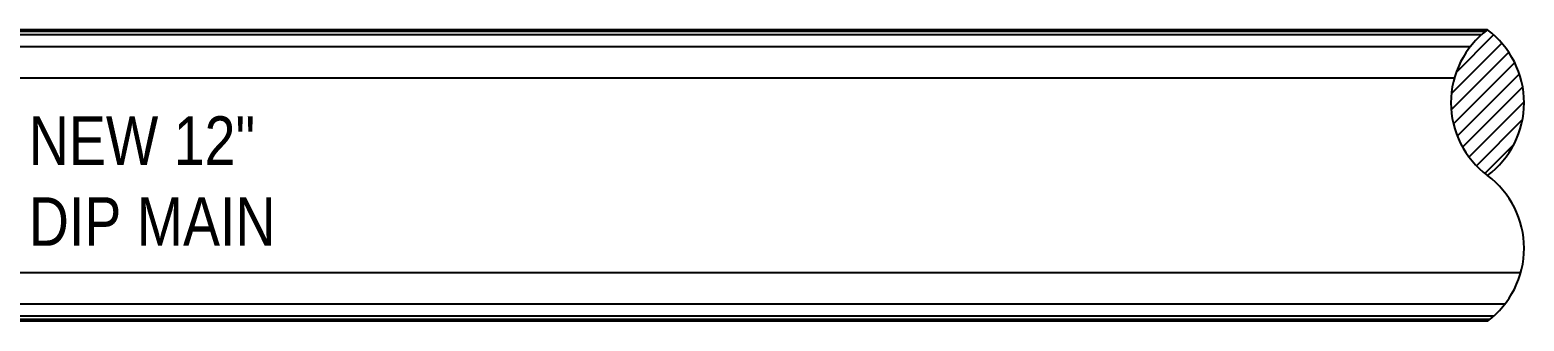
# Model space of a CAD drawing. Header units: inches. Extents: x 0 to 4744, y 0 to 4696.
# Drawn here: x 2276.8 to 2338.5, y 4476.4 to 4488.4 of the extents above; entities that cross this region are included whole.
import ezdxf

# ---------------------------------------------------------------- set-up
doc = ezdxf.new("R2010")
doc.units = ezdxf.units.IN
doc.header["$LTSCALE"] = 0.2
doc.header["$MEASUREMENT"] = 0
doc.layers.add('G-ANNO', color=122, linetype='Continuous', lineweight=20)
doc.styles.get("Standard").update_dxf_attribs({"font": 'ARIALN.TTF'})

msp = doc.modelspace()

# ---------------------------------------------------------------- hatches: boundary and pattern name
h = msp.add_hatch()
h.set_pattern_fill('ANSI31', color=256, scale=3.781419, angle=360)
h.set_pattern_definition([(45, (1661.7898, 7719.96233), (-0.33423339, 0.33423339), [])])
h.paths.add_polyline_path([(2336.97771, 4482.42214, 0.50375448), (2336.97771, 4488.42214, 0.50375448)])

# ---------------------------------------------------------------- linework, layer by layer
for p, q in [((2336.97771, 4488.42214), (2241.13917, 4488.42214)), ((2336.89925, 4488.36241), (2241.13917, 4488.36241)), ((2336.72445, 4488.21684), (2241.13917, 4488.21684)), ((2336.26411, 4487.72854), (2242.29729, 4487.72854)), ((2335.60634, 4486.43454), (2241.13917, 4486.43454)), ((2338.34908, 4478.40975), (2241.13917, 4478.40975)), ((2337.23098, 4476.62745), (2241.13917, 4476.62745)), ((2337.69132, 4477.11574), (2242.28799, 4477.11574)), ((2337.05617, 4476.48188), (2241.13917, 4476.48188)), ((2336.97771, 4476.42214), (2241.13917, 4476.42214))]:
    msp.add_line(p, q)
for centre, start, end in [((2339.19972, 4485.42214), 126.526229, 233.473771), ((2334.7557, 4485.42214), 306.526229, 53.473771), ((2334.7557, 4479.42214), 306.526229, 53.473771)]:
    msp.add_arc(centre, 3.73327, start, end)

# ---------------------------------------------------------------- texts
at = {"layer": 'G-ANNO', "insert": (2276.7687, 4479.5253), "char_height": 2, "attachment_point": 7}
msp.add_mtext_dynamic_manual_height_columns('\\pxql;NEW {\\C2;12"\\PDIP} MAIN', width=29.0168104, gutter_width=6.46824, heights=[0], dxfattribs=at)

doc.saveas('drawing.dxf')
